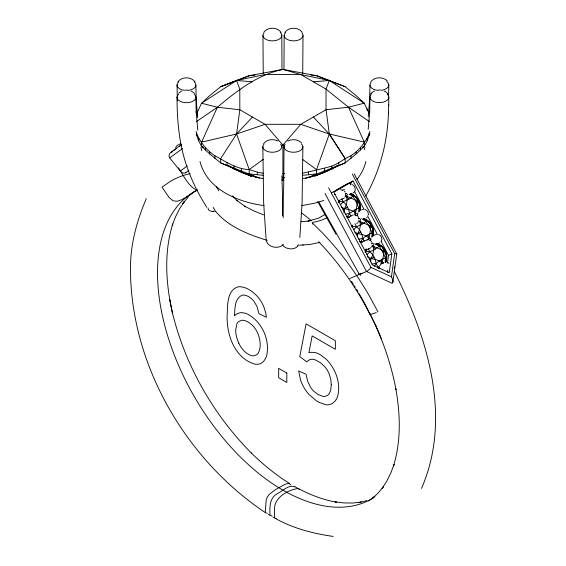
<?xml version="1.0" encoding="UTF-8"?>
<svg xmlns="http://www.w3.org/2000/svg" width="566" height="566" viewBox="0 0 566 566"><rect width="100%" height="100%" fill="white"/><g stroke="black" fill="none" stroke-linecap="round" stroke-linejoin="round"><path stroke-width="0.85" d="M282.887 180.257L282.887 145.094L265.044 124.308L239.828 109.747L217.358 107.257L201.574 103.231L196.572 113.95M281.811 35.318L281.981 69.604M303.001 35.538L302.725 73.523M302.895 146.707L302.095 203.06L299.831 237.494M369.959 97.104L369.676 112.542M369.952 85.077L369.662 99.545L368.233 116.815M388.807 84.865L388.545 98.307M283.969 69.604L284.146 35.325M388.693 105.538L388.821 97.31M350.446 193.855C357.627 195.808 361.094 204.772 359.792 210.892C361.709 204.029 357.585 195.843 350.679 193.749M363.712 218.809C370.893 220.761 374.367 229.725 373.058 235.845C374.982 228.982 370.85 220.797 363.945 218.702M386.741 258.549C387.186 254.063 385.262 249.656 382.17 246.465C379.836 244.434 372.35 241.208 380.96 245.835C384.13 248.396 386.125 252.238 386.514 256.285C386.748 258.591 385.113 266.791 386.507 258.648M365.664 196.19C380.168 170.684 387.653 141.557 388.474 112.294M388.446 113.292L388.722 104.54M266.197 239.085C266.112 245.524 274.241 248.651 279.611 246.776A10.138 7.86 10.3 0 0 282.851 245.007A9.601 7.471 10.8 0 0 283.474 244.406M312.616 224.122L312.658 223.216L321.601 232.074A198.305 114.495 60 0 1 369.718 296.577L377.975 311.887M282.604 215.908L283.665 189.207L284.033 146.912M369.704 111.544L368.169 129.402M338.808 201.517C338.631 205.048 339.954 197.64 338.808 201.517L343.314 201.772L350.75 198.107L352.682 196.36L355.632 196.558L360.139 205.034L358.894 208.033L358.632 212.165M371.897 237.119L372.159 232.987L373.411 229.987L368.905 221.511L365.954 221.313L361.617 218.717M385.163 262.072L385.432 257.94L386.677 254.941L382.17 246.465L379.22 246.267L374.89 243.67M343.93 212.866L344.482 208.727L346.279 204.85L347.135 200.194L346.703 196.643L347.404 194.159M357.309 236.991L357.747 233.68L359.544 229.803L360.408 225.148L359.976 221.596L360.669 219.113M370.574 261.945L371.02 258.634L372.817 254.757L373.673 250.101L373.242 246.55L373.935 244.066M325.061 193.558L366.513 271.51L392.146 283.29C393.717 282.293 392.486 278.713 391.446 276.802L394.651 253.695L352.307 174.052M387.462 263.07L388.531 255.386L381.109 241.427M391.856 253.901L389.252 272.685L372.591 265.03L333.841 192.143L353.106 181.021L391.856 253.901L388.531 255.386M394.212 268.404L394.452 266.657M392.861 282.101L396.766 253.95M207.977 207.963C207.828 211.741 213.156 211.535 215.752 211.118M366.252 249.132L365.275 252.528M352.243 227.475L352.653 225.226L352.08 226.471L356.58 226.725L364.016 223.061L365.954 221.313L365.063 219.028L364.66 219.205M302.569 173.238C312.347 170.974 322.132 168.845 331.796 166.114C338.737 163.624 344.185 158.48 351.005 155.763C359.537 150.011 366.648 141.281 369.817 131.482M359.728 209.929L360.132 209.745L358.894 208.033L354.719 210.007L355.547 215.766L355.49 213.163L357.726 201.079L358.561 200.406L358.158 200.583M368.183 248.672L369.846 251.679L372.817 254.757L375.201 259.249L376.057 263.353L378.244 267.661L379.178 267.591L377.847 267.838L382.029 263.077L384.264 250.986L385.099 250.314L384.696 250.497M364.285 149.799L364.964 147.238M314.661 176.238L345.175 162.909L356.148 153.945L364.278 146.389L367.178 140.764L369.909 133.307M365.862 161.501C364.313 167.953 361.356 174.158 357.012 179.203M366.075 249.217L365.346 251.424L369.846 251.679L373.673 250.101L379.22 246.267L378.329 243.981L377.932 244.158M381.279 241.385C382.623 238.845 381.293 235.498 378.654 234.444M309.51 177.512L316.571 173.932L316.571 169.623L329.313 133.993L364.278 142.073L364.278 146.389L362.742 147.245M421.536 488.366C452.439 417.319 427.38 336.827 394.233 271.326M146.29 198.723C136.625 221.172 130.194 245.142 130.47 269.741L130.456 270.329C131.248 366.16 186.377 459.946 265.468 512.683M354.535 191.789C356.156 189.334 354.967 185.839 352.356 184.636M175.594 147.549L176.967 145.625L180.575 143.637M251.191 176.238L220.676 162.909L209.76 153.987L201.609 146.445L201.609 142.13L217.358 107.257C236.68 90.992 257.671 74.613 282.965 69.385L316.656 75.71L345.175 86.711L356.092 95.576L364.235 103.175L368.954 113.158M196.926 115.089L197.619 113.575M354.719 210.007L349.519 213.446L347.142 217.188L349.519 217.662M372.994 234.883L373.397 234.699L372.159 232.987C367.737 234.918 362.601 237.119 360.811 241.965L360.415 242.142L361.766 242.361L359.714 241.533M374.48 266.204C376.326 261.754 381.293 259.801 385.432 257.94L386.663 259.653L386.267 259.836M376.291 312.538L370.157 314.611L370.419 314.215M263.643 143.7C266.381 139.611 272.211 138.882 276.576 140.418M177.83 81.907C181.672 76.516 191.188 76.481 195.058 81.865M371.459 93.149L370.765 94.105L372.308 92.329L374.642 90.963M263.777 32.283C267.633 26.864 277.149 26.906 281.005 32.297M284.96 32.297C288.816 26.906 298.332 26.871 302.18 32.297M370.78 81.808C374.451 76.686 382.97 76.566 387.314 80.896M353.87 215.13L355.49 213.163L357.769 213.658M367.136 240.083L368.756 238.123C365.162 233.808 359.12 234.869 354.733 232.152M188.082 197.244L182.79 203.569L184.162 201.765L179.5 208.953L175.502 216.891L172.191 225.558L172.743 224.009C163.708 252.853 165.895 283.948 172.467 313.062L169.729 299.704L169.913 300.659M281.486 146.113L282.887 145.094L300.758 124.315L326.044 109.719L348.493 107.215L364.235 103.175L329.278 80.471L300.808 74.542L282.965 69.385L249.281 75.688L220.676 86.711L209.703 95.626L201.574 103.231L236.538 80.485L265.093 74.528L300.808 74.542L326.023 89.103L348.493 107.215L369.506 121.633M357.585 214.797L356.905 215.54L357.818 214.698M252.443 117.021L236.574 133.993L220.676 158.593L220.676 162.909L259.631 178.163M351.585 181.934L351.111 182.436A19.555 11.292 60 0 1 350.757 184.339L350.22 184.82M340.371 204.828L343.314 201.772L341.645 198.765M353.644 229.782L356.58 226.725L354.917 223.719M366.91 254.735L369.846 251.679M178.559 93.178L181.771 91.006M344.354 197.959L339.119 200.541M366.542 217.938L367.051 217.471M193.763 192.072L189.2 195.511L181.417 199.826L177.031 201.298L173.09 200.817L169.1 197.477L161.996 187.19L170.26 181.424A198.305 114.495 60 0 1 190.254 173.592M352.851 193.232L354.068 192.221M356.686 223.634L357.903 222.622M371.169 247.575L366.018 250.342M186.426 197.187L193.813 192.023A177.349 102.389 60 0 1 196.643 190.452M187.417 165.88L180.342 171.059L169.694 157.879L182.535 148.554M185.931 172.552L188.782 170.472M181.177 144.825L171.201 152.063L172.404 151.851M173.995 150.372L176.111 148.837M179.627 146.276L181.743 144.74M196.048 131.538C199.239 141.337 206.364 150.061 214.903 155.806C225.82 161.572 236.312 169.107 249.189 169.595L263.232 159.386M368.452 500.967L374.89 496.361L372.329 498.462L378.215 492.965L383.486 486.618L382.142 488.317L386.79 481.121L390.759 473.148L394.035 464.445L393.533 465.889C401.181 440.985 400.332 414.298 395.853 388.884L395.981 389.592C391.913 367.737 384.937 346.498 375.987 326.172L363.988 302.145M196.345 121.683L217.358 107.257M325.245 214.337L318.488 218.221L307.996 221.165L310.302 220.74M344.354 189.369L342.6 190.48M358.894 208.033L356.184 202.069L357.726 201.079L345.536 195.765L348.939 199.147M372.159 232.987L369.449 227.023L371.834 225.36L371.43 225.537M385.432 257.94L382.722 251.976L384.264 250.986L372.067 245.672L373.249 246.55L371.558 246.726M336.437 190.204L340.881 187.636M341.348 187.374L343.845 185.924M345.331 185.075L346.809 184.219M348.295 183.363L353.106 181.021M343.314 201.772L346.279 204.85L347.474 207.092L342.996 209.505M356.58 226.725L359.544 229.803L360.74 232.046L356.269 234.458M374.013 256.999L369.534 259.412M362.099 273.194L349.703 278.543M362.7 147.16L364.278 146.389M287.712 141.068C292.021 138.847 297.942 139.179 301.43 142.766M351.394 194.251L351.79 194.074L356.184 202.069M355.236 196.735L355.632 196.558M359.743 205.217L360.139 205.034M348.762 216.842L352.696 215.087M368.501 221.688L368.905 221.511M373.008 230.171L373.411 229.987M371.827 236.241L376.44 234.303M361.242 242.142L367.384 239.729M372.838 243.486L371.876 243.698L373.065 243.38M375.874 244.646L379.814 242.892M381.767 246.649L382.17 246.465M386.274 255.125L386.677 254.941M380.798 263.671L383.953 262.27M377.961 267.746L378.371 267.966M366.513 271.51L359.41 274.446A4.118 1.139 -48 0 1 358.54 273.413M305.35 178.502L345.175 162.909L345.175 158.593L329.313 133.993L326.044 109.719L326.023 89.103L329.278 80.471L313.408 81.829M256.285 177.498L249.189 173.911L249.189 169.595L236.574 133.993L239.828 109.747L239.807 89.131L236.588 80.457L220.676 86.711L249.281 75.688L254.976 75.129M335.157 194.18L334.499 194.435M361.709 209.887L363.174 209.349M323.901 200.428L314.788 203.166L301.735 205.628M319.875 242.382L309.63 244.54L299.464 245.184M201.609 142.13L236.574 133.993L265.044 124.308L300.758 124.315L329.263 134.022L345.175 158.593M345.515 193.714L346.534 193.473M359.799 218.426L358.611 218.745L359.566 218.533M366.902 500.62L358.964 502.452L361.158 502.134L352.774 503.018L344.036 502.933L334.987 501.886L336.572 502.212C323.094 499.842 310.232 494.854 298.176 488.458C289.184 489.788 277.425 495.667 274.878 505.325C274.298 509.329 274.439 513.39 274.687 517.416A2.13 1.274 -61.7 0 0 275.401 518.47M345.338 193.791L346.3 193.579M345.366 214.217L349.519 213.446L350.977 216.318M358.632 239.17L362.792 238.399L364.249 241.272M371.904 264.124L376.057 263.353M282.88 177.795L284.606 177.561M308.52 221.065L301.154 221.752M302.569 175.311L316.571 173.932M345.027 196.819L346.703 196.643M358.292 221.773L359.976 221.596L370.992 226.032L368.799 239.85L368.756 238.123M340.47 189.836L342.685 189.985M302.661 245.092L303.277 245.078M378.258 90.072L380.451 90.065M185.4 90.128L187.594 90.136M282.88 173.479L284.606 173.606M236.595 80.471L252.443 81.829M249.189 173.911L263.19 175.304M310.967 75.151L316.656 75.71L345.175 86.711M197.286 189.73L196.374 189.61A7.492 6.106 54 0 1 194.548 188.973C187.381 184.049 183.603 175.757 178.976 168.626A4.203 3.424 54 0 1 178.58 167.769M266.685 513.079L267.442 513.171M272.211 516.022L270.102 515.343A2.335 1.351 -60 0 1 269.989 514.798A67.984 39.252 -60 0 1 269.947 513.525C269.628 506.393 269.911 497.719 277.043 493.835C282.455 491.295 288.816 484.107 294.844 486.93M276.194 518.569L275.409 518.456C293.209 528.425 313.097 533.589 333.183 536.412M264.117 205.628C238.145 202.147 207.135 189.681 199.989 161.501M249.189 169.595L257.325 172.17L263.19 173.224M371.034 238.611L368.763 238.116L367.985 234.961M367.242 256.723C371.784 259.844 378.201 258.57 382.029 263.077L383.55 263.395M213.071 211.649L212.377 211.415M267.187 240.401C248.58 234.529 228.798 227.079 215.872 211.677M290.86 484.991L289.07 483.357L285.278 484.22L275.989 489.272L269.14 494.436L267.308 497.026L266.154 500.287L265.291 511.997A2.13 1.189 -58.4 0 0 265.921 513.001M263.657 214.854L253.858 210.92L244.668 206.194L245.694 206.802L236.517 200.208L237.147 200.81L232.626 195.949L232.937 196.338M346.449 216.58L348.5 217.408M391.446 276.802L370.935 267.385L328.591 187.742M276.951 140.545L278.04 141.061M384.081 90.942L386.429 92.293L388 94.055M201.609 146.445L203.187 147.21L201.609 146.445L198.694 140.821L196.169 134.135M191.216 91.02L194.541 93.39M341.461 207.198C345.854 209.915 351.896 208.854 355.49 213.163M378.774 268.185L379.588 268.617M360.945 275.274L359.41 274.446L318.863 202.083M297.108 487.878L294.978 486.689M273.031 517.154L274.22 517.805M268.312 514.423L269.501 515.131M365.388 209.491L367.879 211.627L368.508 215.002M349.073 194.195L352.682 196.36M298.176 488.458L299.138 489.3M289.643 483.534C275.727 474.846 262.971 464.417 251.254 452.956L251.764 453.458C213.226 414.708 185.153 365.381 172.276 312.227M228.593 165.562L235.053 169.453L242.39 172.835A70.934 40.957 0 0 0 263.126 178.559M387.448 262.221L389.061 263.431M282.887 145.094L284.295 146.12M302.534 159.4L316.571 169.623M359.983 221.596L358.809 220.719L362.212 224.101M318.672 241.76C339.374 263.232 356.566 287.995 370.093 314.555M313.408 117.021L329.263 134.022M373.249 246.557L375.477 249.054M344.284 191.053L345.175 192.122M357.804 216.247L358.667 217.493M371.077 241.201L371.94 242.446M365.954 221.313L369.449 227.023M379.22 246.267L382.722 251.976M351.493 281.422L353.354 284.33M354.281 285.78L355.207 287.231M206.788 207.298C198.8 194.732 192.058 181.353 187.169 167.281M213.212 207.446L214.988 210.354M356.601 289.417L357.91 291.66M358.787 293.153L363.584 301.381M216.46 186.681L218.809 190.756M317.653 201.503L336.006 234.31M354.189 173.826L396.716 253.83M349.774 182.507L351.012 184.827M354.726 191.81L364.207 209.639M367.504 215.844L377.402 234.451M347.474 207.092L348.67 209.342L349.519 213.446M360.74 232.046L361.936 234.296L362.792 238.399M370.079 313.592L375.987 326.172M238.788 343.18L237.359 339.572A24.359 14.065 60 0 1 235.675 330.063L236.821 323.894A16.747 9.672 60 0 1 238.852 321.424L241.689 320.321A16.258 9.389 60 0 1 244.979 320.646L247.42 321.658A21.197 12.24 60 0 1 249.38 322.839L252.386 325.316A15.098 8.716 60 0 1 255.471 329.058L255.931 329.766A16.584 9.572 60 0 1 257.205 332.023A16.138 9.318 60 0 1 258.259 334.393C260.332 340.3 261.322 347.439 258.238 353.156A17.044 9.841 60 0 1 256.752 354.705L253.985 355.802A14.582 8.419 60 0 1 251.332 355.561L248.976 354.613A16.952 9.792 60 0 1 241.937 348.451A16.64 9.608 60 0 1 238.788 343.18M348.493 107.215L364.278 142.073M375.944 326.058L381.243 338.645M186.83 166.34C179.153 144.224 177.045 120.65 177.038 97.373M200.895 147.287L201.8 150.712M381.251 259.914L382.029 263.063M387.611 270.109L387.979 272.656M197.796 130.244L196.154 111.594M197.711 117.664L196.176 99.602L195.893 85.133M266.02 238.286L263.657 203.045L262.85 146.7M283.255 217.549L281.847 175.87M345.748 193.742L345.805 195.496M196.19 112.599L195.9 97.154M177.377 100.967L177.031 84.928M263.232 73.509L262.957 35.524M369.28 133.725L369.28 135.621M367.15 108.757L367.15 110.427M367.178 138.267L367.178 140.764M360.584 147.471L360.584 149.976M356.148 152.049L356.148 153.945M351.005 155.763L351.005 158.261M338.737 162.845L338.737 165.35M331.796 166.114L331.796 168.003M324.382 168.378L324.382 170.875M308.435 172.184L308.435 174.682M257.325 172.17L257.325 174.668M241.385 168.35L241.385 170.854M233.977 166.079L233.977 167.975M227.044 162.81L227.044 165.307M214.903 155.806L214.903 158.303M209.76 152.098L209.76 153.987M205.309 147.521L205.309 150.025M198.694 138.323L198.694 140.821M196.593 133.781L196.593 135.67M386.663 81.511A9.431 5.448 0 0 1 381.251 90.305M377.798 90.341A9.431 5.448 0 0 1 370.963 82.509M387.314 94.253A9.431 5.448 0 0 1 385.779 101.215A9.431 5.448 0 0 1 373.638 101.519A9.431 5.448 0 0 1 371.048 94.664M280.241 32.411A9.431 5.448 0 0 1 278.868 39.379A9.431 5.448 0 0 1 266.742 39.79A9.431 5.448 0 0 1 263.975 32.955M301.989 32.97A9.431 5.448 0 0 1 299.209 39.797A9.431 5.448 0 0 1 287.082 39.379A9.431 5.448 0 0 1 285.724 32.411M194.322 94.246A9.431 5.448 0 0 1 192.723 101.342A9.431 5.448 0 0 1 180.328 101.399A9.431 5.448 0 0 1 178.538 94.317M194.386 82.077A9.431 5.448 0 0 1 188.054 90.397M184.594 90.369A9.431 5.448 0 0 1 178.601 82.02M301.324 143.799A9.431 5.448 0 0 1 299.952 150.768A9.431 5.448 0 0 1 287.818 151.172A9.431 5.448 0 0 1 285.059 144.344M298.643 244.654A9.94 7.832 15.3 0 1 297.794 245.899M297.893 245.955A9.502 7.5 16.2 0 1 282.201 244.845M280.694 144.344A9.431 5.448 0 0 1 272.196 152.254A9.431 5.448 0 0 1 263.94 144.259M372.994 498.101A177.342 102.389 60 0 1 193.551 395.323A177.342 102.389 60 0 1 197.11 190.218M301.452 212.83A177.342 102.389 60 0 1 311.456 220.811M381.328 262.992A9.806 7.995 64.6 0 1 381.187 263.183M370.879 267.414A4.365 1.111 -45.7 0 1 366.464 271.588M396.688 254.113A4.365 0.708 -10.7 0 1 396.483 254.261M394.601 253.717A4.365 0.708 -10.7 0 1 396.617 253.773M378.937 267.739A12.572 10.252 66 0 1 377.925 267.867M365.261 251.453A12.572 10.252 66 0 1 365.537 250.292M376.744 243.819A12.572 10.252 66 0 1 385.517 262.143M379.241 267.612A12.572 10.252 66 0 1 378.23 267.732M365.395 252.528A12.572 10.252 66 0 1 366.216 249.061M371.834 243.691A12.572 10.252 66 0 1 372.796 243.458M377.041 243.691A12.572 10.252 66 0 1 385.821 262.008M361.419 242.559A12.572 10.252 66 0 1 360.33 242.184M351.995 226.499A12.572 10.252 66 0 1 352.264 225.339M363.478 218.865A12.572 10.252 66 0 1 372.633 236.086M370.567 239.963A12.572 10.252 66 0 1 369.867 240.684M361.724 242.425A12.572 10.252 66 0 1 359.559 241.555M352.293 226.372A12.572 10.252 66 0 1 352.568 225.204M358.568 218.738A12.572 10.252 66 0 1 359.523 218.504M363.775 218.738A12.572 10.252 66 0 1 372.93 235.951M370.864 239.828A12.572 10.252 66 0 1 370.164 240.55M348.154 217.606A12.572 10.252 66 0 1 347.064 217.231M338.723 201.546A12.572 10.252 66 0 1 338.999 200.385M350.205 193.912A12.572 10.252 66 0 1 359.368 211.132M357.295 215.009A12.572 10.252 66 0 1 356.601 215.731M348.451 217.471A12.572 10.252 66 0 1 347.361 217.096M338.857 202.621A12.572 10.252 66 0 1 339.296 200.251M350.51 193.777A12.572 10.252 66 0 1 359.665 210.998M357.599 214.875A12.572 10.252 66 0 1 356.898 215.596M185.959 172.602A4.118 4.026 44.5 0 1 180.384 171.038M169.602 157.928A4.365 4.224 47 0 1 171.25 152.162M361.872 242.184A4.719 3.842 66 0 1 362.226 242.206M348.246 217.245A4.719 3.842 66 0 1 348.96 217.252M326.915 217.776A50.65 35.87 16.8 0 1 312.255 222.417M337.386 165.47A70.934 40.957 0 0 1 302.725 178.559M283.842 180.179A70.934 40.957 0 0 1 282.01 180.179M318.064 174.208A46.228 26.687 0 0 1 316.698 175.113M251.297 176.373A45.761 26.418 0 0 1 247.13 173.734M332.744 168.661A51.35 29.644 0 0 1 332.582 169.029M233.27 169.029A51.35 29.644 0 0 1 233.107 168.661M327.162 170.536A47.41 27.373 0 0 1 326.731 171.158M239.588 171.774A47.41 27.373 0 0 1 238.696 170.536M347.8 183.525A58.227 2.625 -28.2 0 1 331.365 192.935M234.586 314.597L234.572 315.885C236.814 313.005 240.776 312.071 244.215 312.991A25.031 14.454 60 0 1 248.382 314.533C261.916 322.238 269.699 339.225 266.926 354.528A32.503 18.77 60 0 1 265.645 358.292L263.706 361.306L261.237 363.287A24.232 13.987 60 0 1 258.245 364.214A24.968 14.419 60 0 1 254.82 364.094C234.465 358.179 226.365 334.28 227.157 314.965C227.709 305.407 226.789 289.757 238.548 286.743C245.814 286.375 252.266 291.115 257.091 296.103A21.756 12.565 60 0 1 260.912 301.147A21.685 12.523 60 0 1 263.848 306.843L265.751 312.934L266.437 317.215L259.023 313.797L257.049 306.567L254.127 301.6A13.634 7.874 60 0 0 251.304 298.572L249.196 297.009A17.68 10.209 60 0 0 247.752 296.195A15.947 9.205 60 0 0 242.128 295.219C234.833 298.339 234.925 307.897 234.586 314.597M331.28 384.83L330.763 389.974L329.539 393.137A18.812 10.86 60 0 1 327.587 395.28L325.613 396.207A16.435 9.488 60 0 1 322.769 396.327L318.085 394.53L313.705 391.17A15.049 8.688 60 0 1 310.543 387.25L307.543 380.968L306.086 374.338L298.671 370.914L300.532 380.012A24.31 14.037 60 0 0 303.39 386.528A25.527 14.737 60 0 0 304.621 388.644A24.472 14.129 60 0 0 308.951 394.424L316.054 400.544A38.438 22.194 60 0 0 319.302 402.468L326.044 404.747A25.258 14.582 60 0 0 329.872 404.527L332.398 403.459L335.037 401.16A30.691 17.716 60 0 0 337.499 396.695C339.466 390.363 338.843 383.458 336.996 377.175A25.944 14.978 60 0 0 334.591 371.105L333.982 369.902A28.555 16.485 60 0 0 331.952 366.4L329.745 363.238A23.843 13.768 60 0 0 325.683 358.745L320.179 354.663A24.89 14.369 60 0 0 315.135 352.604L311.647 352.25L308.937 352.632L312.142 335.9L335.355 349.307L335.355 340.753L306.086 323.851L299.782 356.58L306.829 361.929A19.117 11.037 60 0 1 311.371 359.304A16.407 9.473 60 0 1 314.901 359.714L320.306 362.587L324.764 366.697A15.664 9.049 60 0 1 327.325 370.27A16.584 9.572 60 0 1 329.306 374.289L330.785 379.404L331.28 384.83M370.85 239.758L370.171 240.493L370.85 239.758M286.813 373.051L278.663 368.346L278.663 377.763L286.813 382.467L286.813 373.051"/></g></svg>
